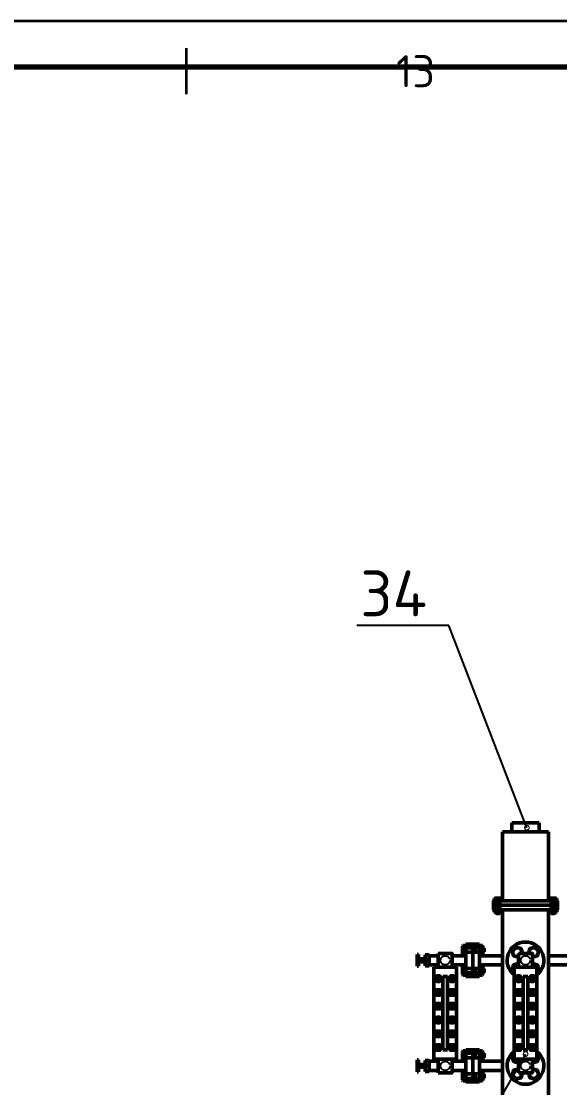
# Paper-space layout 'Layout1' of a CAD drawing. Header units: millimetres. Extents: x 198 to 1020, y 107 to 694.
# Drawn here: x 785.9 to 844.5, y 577.6 to 693.8 of the extents above; entities that cross this region are included whole.
import ezdxf
from ezdxf import colors
from ezdxf.entities.mleader import LeaderData, LeaderLine
from ezdxf.math import Vec2, Vec3

# ---------------------------------------------------------------- set-up
doc = ezdxf.new("R2010")
doc.units = ezdxf.units.MM
doc.header["$LTSCALE"] = 0.25
doc.linetypes.add('ACAD_ISO02W100', pattern=[15, 12, -3])
for name, color, linetype, lineweight in [('CHU', 6, 'Continuous', 25), ('Chu cai', 90, 'Continuous', 25), ('Khung dam', 30, 'Continuous', 70), ('KHUNG MANH', 4, 'Continuous', 35), ('manh', 130, 'Continuous', 25), ('NET 05', 130, 'Continuous', 50), ('NET DUT', 1, 'ACAD_ISO02W100', 25)]:
    doc.layers.add(name, color=color, linetype=linetype, lineweight=lineweight)
doc.styles.add('ISO', font='isocpeur.ttf', dxfattribs={"height": 2.5})
doc.styles.add('style4', font='isocpeur.ttf', dxfattribs={"height": 5})

# ---------------------------------------------------------------- blocks, each defined once
blk = doc.blocks.new('_DotSmall')
at = {"color": 0, "linetype": 'ByBlock', "const_width": 0.5}
blk.add_lwpolyline([(-0.0625, 0, 1), (0.0625, 0, 1)], format="xyb", close=True, dxfattribs=at)

psp = doc.layouts.get("Layout1")

# ---------------------------------------------------------------- linework, layer by layer
at = {"layer": 'Khung dam'}
psp.add_line((1014.86311, 688.7584), (203.86311, 688.7584), dxfattribs=at)
at = {"layer": 'KHUNG MANH'}
for p, q in [((1019.86311, 693.7584), (198.86311, 693.7584)), ((803.83655, 690.82132), (803.83655, 685.82132))]:
    psp.add_line(p, q, dxfattribs=at)
at = {"layer": 'manh'}
for p, q in [((837.63827, 596.926), (837.63827, 597.326)), ((837.97827, 596.926), (837.97827, 597.326)), ((843.63827, 596.926), (843.63827, 597.326)), ((843.97827, 596.926), (843.97827, 597.326)), ((837.63827, 596.526), (837.63827, 596.646)), ((837.97827, 596.526), (837.97827, 596.646)), ((843.63827, 596.526), (843.63827, 596.646)), ((843.97827, 596.526), (843.97827, 596.646)), ((835.80827, 592.7635), (835.30827, 592.7635)), ((836.30827, 592.7635), (836.15827, 592.7635)), ((835.80827, 592.3385), (835.30827, 592.3385)), ((836.30827, 592.3385), (836.15827, 592.3385)), ((835.80827, 590.5135), (835.30827, 590.5135)), ((836.30827, 590.5135), (836.15827, 590.5135)), ((835.80827, 590.0885), (835.30827, 590.0885)), ((836.30827, 590.0885), (836.15827, 590.0885)), ((835.80827, 581.2635), (835.30827, 581.2635)), ((836.30827, 581.2635), (836.15827, 581.2635)), ((835.80827, 580.8385), (835.30827, 580.8385)), ((836.30827, 580.8385), (836.15827, 580.8385)), ((835.80827, 579.0135), (835.30827, 579.0135)), ((836.30827, 579.0135), (836.15827, 579.0135)), ((835.80827, 578.5885), (835.30827, 578.5885)), ((836.30827, 578.5885), (836.15827, 578.5885))]:
    psp.add_line(p, q, dxfattribs=at)
at = {"layer": 'NET 05'}
for p, q in [((839.30827, 605.426), (839.30827, 606.426)), ((839.30827, 606.426), (842.30827, 606.426)), ((842.30827, 605.426), (842.30827, 606.426)), ((843.30827, 605.426), (838.30827, 605.426)), ((838.30827, 605.426), (838.30827, 597.926)), ((838.30827, 605.426), (839.30827, 605.426)), ((843.30827, 605.426), (841.30827, 605.426)), ((843.30827, 605.426), (842.30827, 605.426)), ((843.30827, 597.926), (843.30827, 605.426)), ((844.30827, 597.926), (837.30827, 597.926)), ((837.30827, 597.926), (837.30827, 596.926)), ((837.30827, 597.426), (844.30827, 597.426)), ((837.40827, 598.17169), (837.4677, 598.206)), ((837.40827, 597.926), (837.40827, 598.17169)), ((838.20827, 597.926), (837.40827, 597.926)), ((837.4677, 598.206), (838.14883, 598.206)), ((837.60827, 598.17169), (837.60827, 597.926)), ((837.60827, 597.926), (837.60827, 596.926)), ((837.60827, 597.326), (838.00827, 597.326)), ((838.00827, 598.17169), (838.00827, 597.926)), ((838.00827, 597.926), (838.00827, 596.926)), ((838.20827, 598.17169), (838.14883, 598.206)), ((838.20827, 598.17169), (838.20827, 597.926)), ((844.30827, 597.926), (843.30827, 597.926)), ((843.40827, 598.17169), (843.4677, 598.206)), ((843.40827, 598.17169), (843.40827, 597.926)), ((843.40827, 597.926), (844.20827, 597.926)), ((844.14883, 598.206), (843.4677, 598.206)), ((843.60827, 598.17169), (843.60827, 597.926)), ((843.60827, 597.926), (843.60827, 596.926)), ((844.00827, 597.326), (843.60827, 597.326)), ((844.00827, 598.17169), (844.00827, 597.926)), ((844.00827, 597.926), (844.00827, 596.926)), ((844.20827, 598.17169), (844.14883, 598.206)), ((844.20827, 597.926), (844.20827, 598.17169)), ((844.30827, 596.926), (844.30827, 597.926)), ((844.30827, 596.926), (837.30827, 596.926)), ((837.40827, 596.89169), (837.4677, 596.926)), ((837.40827, 596.68031), (837.40827, 596.89169)), ((837.40827, 596.68031), (837.4677, 596.646)), ((837.4677, 596.926), (838.14883, 596.926)), ((837.4677, 596.646), (838.14883, 596.646)), ((837.4677, 596.646), (837.50827, 596.646)), ((837.60827, 596.89169), (837.60827, 596.68031)), ((837.60827, 596.646), (837.60827, 596.586)), ((837.60827, 596.646), (838.14883, 596.646)), ((837.60827, 596.586), (838.00827, 596.586)), ((837.60827, 596.586), (837.63827, 596.526)), ((837.63827, 596.526), (837.97827, 596.526)), ((837.97827, 596.526), (838.00827, 596.586)), ((838.00827, 596.89169), (838.00827, 596.68031)), ((838.00827, 596.646), (838.00827, 596.586)), ((838.20827, 596.89169), (838.14883, 596.926)), ((838.20827, 596.68031), (838.14883, 596.646)), ((838.20827, 596.89169), (838.20827, 596.68031)), ((838.30827, 596.926), (838.30827, 566.926)), ((843.30827, 566.926), (843.30827, 596.926)), ((843.40827, 596.89169), (843.4677, 596.926)), ((843.40827, 596.89169), (843.40827, 596.68031)), ((843.40827, 596.68031), (843.4677, 596.646)), ((844.14883, 596.926), (843.4677, 596.926)), ((844.14883, 596.646), (843.4677, 596.646)), ((844.00827, 596.646), (843.4677, 596.646)), ((843.60827, 596.89169), (843.60827, 596.68031)), ((843.60827, 596.646), (843.60827, 596.586)), ((844.00827, 596.586), (843.60827, 596.586)), ((843.63827, 596.526), (843.60827, 596.586)), ((843.97827, 596.526), (843.63827, 596.526)), ((844.00827, 596.586), (843.97827, 596.526)), ((844.00827, 596.89169), (844.00827, 596.68031)), ((844.00827, 596.646), (844.00827, 596.586)), ((844.14883, 596.646), (844.10827, 596.646)), ((844.20827, 596.89169), (844.14883, 596.926)), ((844.20827, 596.68031), (844.14883, 596.646)), ((844.20827, 596.68031), (844.20827, 596.89169)), ((834.00116, 593.051), (833.95827, 592.97671)), ((833.95827, 592.97671), (833.95827, 592.12529)), ((834.30827, 593.051), (834.00116, 593.051)), ((834.00116, 592.801), (834.30827, 592.801)), ((834.30827, 589.676), (834.30827, 593.176)), ((834.30827, 593.176), (835.80827, 593.176)), ((834.30827, 592.051), (834.30827, 593.051)), ((834.30827, 592.801), (835.80827, 592.801)), ((835.05827, 593.176), (835.05827, 589.676)), ((835.30827, 592.801), (835.30827, 592.301)), ((835.80827, 593.176), (835.80827, 589.676)), ((835.85116, 593.051), (835.80827, 592.97671)), ((835.80827, 592.97671), (835.80827, 592.12529)), ((836.11538, 593.051), (835.85116, 593.051)), ((835.85116, 592.801), (836.11538, 592.801)), ((836.11538, 593.051), (836.15827, 592.97671)), ((836.15827, 592.97671), (836.15827, 592.12529)), ((836.15827, 592.97671), (836.15827, 592.926)), ((836.15827, 592.801), (836.23327, 592.801)), ((836.15827, 592.7635), (836.15827, 592.12529)), ((836.23327, 592.801), (836.23327, 592.301)), ((836.23327, 592.801), (836.30827, 592.7635)), ((836.30827, 592.7635), (836.30827, 592.3385)), ((829.13827, 592.076), (828.98827, 592.076)), ((828.98827, 592.076), (828.98827, 590.776)), ((829.13827, 590.776), (829.13827, 592.076)), ((829.88827, 591.576), (829.13827, 591.576)), ((830.30827, 592.026), (829.88827, 592.026)), ((829.88827, 591.426), (829.88827, 592.026)), ((829.88827, 591.426), (829.88827, 592.026)), ((830.30827, 591.426), (830.30827, 592.026)), ((831.30827, 591.926), (830.30827, 591.926)), ((830.30827, 591.926), (830.30827, 590.926)), ((834.30827, 591.926), (832.80827, 591.926)), ((834.00116, 592.051), (833.95827, 592.12529)), ((834.00116, 592.301), (834.30827, 592.301)), ((834.00116, 592.051), (834.30827, 592.051)), ((834.30827, 592.301), (835.80827, 592.301)), ((835.85116, 592.051), (835.80827, 592.12529)), ((838.30827, 591.926), (835.80827, 591.926)), ((835.85116, 592.301), (836.11538, 592.301)), ((835.85116, 592.051), (836.11538, 592.051)), ((836.11538, 592.051), (836.15827, 592.12529)), ((836.15827, 592.301), (836.23327, 592.301)), ((836.30827, 592.3385), (836.23327, 592.301)), ((845.80827, 591.926), (843.30827, 591.926)), ((828.98827, 590.776), (829.13827, 590.776)), ((829.88827, 591.276), (829.13827, 591.276)), ((830.30827, 591.426), (829.88827, 591.426)), ((830.30827, 591.426), (829.88827, 591.426)), ((829.88827, 590.826), (829.88827, 591.426)), ((829.88827, 590.826), (829.88827, 591.426)), ((830.30827, 590.826), (829.88827, 590.826)), ((830.30827, 590.826), (830.30827, 591.426)), ((830.30827, 590.926), (831.30827, 590.926)), ((833.30827, 590.676), (830.80827, 590.676)), ((830.80827, 590.676), (830.80827, 580.676)), ((834.30827, 590.926), (832.80827, 590.926)), ((833.30827, 580.676), (833.30827, 590.676)), ((834.00116, 590.801), (833.95827, 590.72671)), ((833.95827, 589.87529), (833.95827, 590.72671)), ((834.00116, 590.801), (834.30827, 590.801)), ((834.00116, 590.551), (834.30827, 590.551)), ((834.30827, 590.801), (834.30827, 589.801)), ((834.30827, 590.551), (835.80827, 590.551)), ((835.30827, 590.051), (835.30827, 590.551)), ((838.30827, 590.926), (835.80827, 590.926)), ((835.85116, 590.801), (835.80827, 590.72671)), ((835.80827, 589.87529), (835.80827, 590.72671)), ((835.85116, 590.801), (836.11538, 590.801)), ((835.85116, 590.551), (836.11538, 590.551)), ((836.11538, 590.801), (836.15827, 590.72671)), ((836.15827, 589.87529), (836.15827, 590.72671)), ((836.15827, 590.0885), (836.15827, 590.72671)), ((836.15827, 590.551), (836.23327, 590.551)), ((836.23327, 590.051), (836.23327, 590.551)), ((836.30827, 590.5135), (836.23327, 590.551)), ((836.30827, 590.0885), (836.30827, 590.5135)), ((842.05827, 590.676), (839.55827, 590.676)), ((839.55827, 590.676), (839.55827, 580.676)), ((842.05827, 580.676), (842.05827, 590.676)), ((845.80827, 590.926), (843.30827, 590.926)), ((832.30827, 589.676), (831.80827, 589.676)), ((831.80827, 589.676), (831.80827, 581.676)), ((832.30827, 581.676), (832.30827, 589.676)), ((834.00116, 589.801), (833.95827, 589.87529)), ((834.00116, 590.051), (834.30827, 590.051)), ((834.30827, 589.801), (834.00116, 589.801)), ((834.30827, 590.051), (835.80827, 590.051)), ((835.80827, 589.676), (834.30827, 589.676)), ((835.85116, 589.801), (835.80827, 589.87529)), ((835.85116, 590.051), (836.11538, 590.051)), ((836.11538, 589.801), (835.85116, 589.801)), ((836.11538, 589.801), (836.15827, 589.87529)), ((836.15827, 590.051), (836.23327, 590.051)), ((836.15827, 589.87529), (836.15827, 589.926)), ((836.23327, 590.051), (836.30827, 590.0885)), ((841.05827, 589.676), (840.55827, 589.676)), ((840.55827, 589.676), (840.55827, 581.676)), ((841.05827, 581.676), (841.05827, 589.676)), ((831.80827, 581.676), (832.30827, 581.676)), ((834.00116, 581.551), (833.95827, 581.47671)), ((833.95827, 581.47671), (833.95827, 580.62529)), ((834.30827, 581.551), (834.00116, 581.551)), ((834.00116, 581.301), (834.30827, 581.301)), ((835.80827, 581.676), (834.30827, 581.676)), ((834.30827, 581.676), (834.30827, 578.176)), ((834.30827, 580.551), (834.30827, 581.551)), ((834.30827, 581.301), (835.80827, 581.301)), ((835.05827, 578.176), (835.05827, 581.676)), ((835.30827, 581.301), (835.30827, 580.801)), ((835.80827, 578.176), (835.80827, 581.676)), ((835.85116, 581.551), (835.80827, 581.47671)), ((835.80827, 581.47671), (835.80827, 580.62529)), ((836.11538, 581.551), (835.85116, 581.551)), ((835.85116, 581.301), (836.11538, 581.301)), ((836.11538, 581.551), (836.15827, 581.47671)), ((836.15827, 581.47671), (836.15827, 580.62529)), ((836.15827, 581.47671), (836.15827, 581.426)), ((836.15827, 581.301), (836.23327, 581.301)), ((836.15827, 581.2635), (836.15827, 580.62529)), ((836.23327, 581.301), (836.23327, 580.801)), ((836.23327, 581.301), (836.30827, 581.2635)), ((836.30827, 581.2635), (836.30827, 580.8385)), ((840.55827, 581.676), (841.05827, 581.676)), ((828.98827, 579.276), (828.98827, 580.576)), ((828.98827, 580.576), (829.13827, 580.576)), ((829.13827, 580.576), (829.13827, 579.276)), ((829.88827, 580.076), (829.13827, 580.076)), ((830.30827, 580.526), (829.88827, 580.526)), ((829.88827, 580.526), (829.88827, 579.926)), ((829.88827, 580.526), (829.88827, 579.926)), ((830.30827, 579.926), (829.88827, 579.926)), ((829.88827, 579.926), (829.88827, 579.326)), ((829.88827, 579.926), (829.88827, 579.326)), ((830.30827, 579.926), (829.88827, 579.926)), ((830.30827, 580.526), (830.30827, 579.926)), ((830.30827, 579.426), (830.30827, 580.426)), ((830.30827, 580.426), (831.30827, 580.426)), ((830.30827, 579.926), (830.30827, 579.326)), ((830.80827, 580.676), (833.30827, 580.676)), ((834.30827, 580.426), (832.80827, 580.426)), ((834.00116, 580.551), (833.95827, 580.62529)), ((834.00116, 580.801), (834.30827, 580.801)), ((834.00116, 580.551), (834.30827, 580.551)), ((834.30827, 580.801), (835.80827, 580.801)), ((835.85116, 580.551), (835.80827, 580.62529)), ((838.30827, 580.426), (835.80827, 580.426)), ((835.85116, 580.801), (836.11538, 580.801)), ((835.85116, 580.551), (836.11538, 580.551)), ((836.11538, 580.551), (836.15827, 580.62529)), ((836.15827, 580.801), (836.23327, 580.801)), ((836.30827, 580.8385), (836.23327, 580.801)), ((839.55827, 580.676), (842.05827, 580.676)), ((829.13827, 579.276), (828.98827, 579.276)), ((829.88827, 579.776), (829.13827, 579.776)), ((830.30827, 579.326), (829.88827, 579.326)), ((831.30827, 579.426), (830.30827, 579.426)), ((834.30827, 579.426), (832.80827, 579.426)), ((834.00116, 579.301), (833.95827, 579.22671)), ((833.95827, 578.37529), (833.95827, 579.22671)), ((834.00116, 579.301), (834.30827, 579.301)), ((834.00116, 579.051), (834.30827, 579.051)), ((834.30827, 579.301), (834.30827, 578.301)), ((834.30827, 579.051), (835.80827, 579.051)), ((835.30827, 578.551), (835.30827, 579.051)), ((838.30827, 579.426), (835.80827, 579.426)), ((835.85116, 579.301), (835.80827, 579.22671)), ((835.80827, 578.37529), (835.80827, 579.22671)), ((835.85116, 579.301), (836.11538, 579.301)), ((835.85116, 579.051), (836.11538, 579.051)), ((836.11538, 579.301), (836.15827, 579.22671)), ((836.15827, 578.37529), (836.15827, 579.22671)), ((836.15827, 578.5885), (836.15827, 579.22671)), ((836.15827, 579.051), (836.23327, 579.051)), ((836.23327, 578.551), (836.23327, 579.051)), ((836.30827, 579.0135), (836.23327, 579.051)), ((836.30827, 578.5885), (836.30827, 579.0135)), ((834.00116, 578.301), (833.95827, 578.37529)), ((834.00116, 578.551), (834.30827, 578.551)), ((834.30827, 578.301), (834.00116, 578.301)), ((834.30827, 578.551), (835.80827, 578.551)), ((834.30827, 578.176), (835.80827, 578.176)), ((835.85116, 578.301), (835.80827, 578.37529)), ((835.85116, 578.551), (836.11538, 578.551)), ((836.11538, 578.301), (835.85116, 578.301)), ((836.11538, 578.301), (836.15827, 578.37529)), ((836.15827, 578.551), (836.23327, 578.551)), ((836.15827, 578.37529), (836.15827, 578.426)), ((836.23327, 578.551), (836.30827, 578.5885))]:
    psp.add_line(p, q, dxfattribs=at)
for points in [[(840.4779, 592.176), (840.33263, 592.71813), (839.77496, 592.86756), (839.36671, 592.45931), (839.51614, 591.90164), (840.05827, 591.75637)], [(841.13864, 592.176), (841.2839, 592.71813), (841.84158, 592.86756), (842.24983, 592.45931), (842.1004, 591.90164), (841.55827, 591.75637)], [(839.57083, 590.18856), (839.36671, 590.39269), (839.51614, 590.95036), (840.05827, 591.09563)], [(842.04571, 590.18856), (842.24983, 590.39269), (842.1004, 590.95036), (841.55827, 591.09563)], [(839.57083, 581.16344), (839.36671, 580.95931), (839.51614, 580.40164), (840.05827, 580.25637)], [(842.04571, 581.16344), (842.24983, 580.95931), (842.1004, 580.40164), (841.55827, 580.25637)], [(840.4779, 579.176), (840.33263, 578.63387), (839.77496, 578.48444), (839.36671, 578.89269), (839.51614, 579.45036), (840.05827, 579.59563)], [(841.13864, 579.176), (841.2839, 578.63387), (841.84158, 578.48444), (842.24983, 578.89269), (842.1004, 579.45036), (841.55827, 579.59563)]]:
    psp.add_lwpolyline(points, dxfattribs=at)
for points in [[(831.30827, 592.176), (831.30827, 590.676), (832.80827, 590.676), (832.80827, 592.176)], [(840.05827, 592.176), (840.05827, 590.676), (841.55827, 590.676), (841.55827, 592.176)], [(831.65468, 589.426), (831.48147, 589.126), (831.13506, 589.126), (830.96186, 589.426), (831.13506, 589.726), (831.48147, 589.726)], [(832.46186, 589.426), (832.63506, 589.126), (832.98147, 589.126), (833.15468, 589.426), (832.98147, 589.726), (832.63506, 589.726)], [(840.40468, 589.426), (840.23147, 589.126), (839.88506, 589.126), (839.71186, 589.426), (839.88506, 589.726), (840.23147, 589.726)], [(841.21186, 589.426), (841.38506, 589.126), (841.73147, 589.126), (841.90468, 589.426), (841.73147, 589.726), (841.38506, 589.726)], [(831.65468, 587.926), (831.48147, 587.626), (831.13506, 587.626), (830.96186, 587.926), (831.13506, 588.226), (831.48147, 588.226)], [(832.46186, 587.926), (832.63506, 587.626), (832.98147, 587.626), (833.15468, 587.926), (832.98147, 588.226), (832.63506, 588.226)], [(840.40468, 587.926), (840.23147, 587.626), (839.88506, 587.626), (839.71186, 587.926), (839.88506, 588.226), (840.23147, 588.226)], [(841.21186, 587.926), (841.38506, 587.626), (841.73147, 587.626), (841.90468, 587.926), (841.73147, 588.226), (841.38506, 588.226)], [(831.65468, 586.426), (831.48147, 586.126), (831.13506, 586.126), (830.96186, 586.426), (831.13506, 586.726), (831.48147, 586.726)], [(832.46186, 586.426), (832.63506, 586.126), (832.98147, 586.126), (833.15468, 586.426), (832.98147, 586.726), (832.63506, 586.726)], [(840.40468, 586.426), (840.23147, 586.126), (839.88506, 586.126), (839.71186, 586.426), (839.88506, 586.726), (840.23147, 586.726)], [(841.21186, 586.426), (841.38506, 586.126), (841.73147, 586.126), (841.90468, 586.426), (841.73147, 586.726), (841.38506, 586.726)], [(831.65468, 584.926), (831.48147, 584.626), (831.13506, 584.626), (830.96186, 584.926), (831.13506, 585.226), (831.48147, 585.226)], [(832.46186, 584.926), (832.63506, 584.626), (832.98147, 584.626), (833.15468, 584.926), (832.98147, 585.226), (832.63506, 585.226)], [(840.40468, 584.926), (840.23147, 584.626), (839.88506, 584.626), (839.71186, 584.926), (839.88506, 585.226), (840.23147, 585.226)], [(841.21186, 584.926), (841.38506, 584.626), (841.73147, 584.626), (841.90468, 584.926), (841.73147, 585.226), (841.38506, 585.226)], [(831.65468, 583.426), (831.48147, 583.126), (831.13506, 583.126), (830.96186, 583.426), (831.13506, 583.726), (831.48147, 583.726)], [(832.46186, 583.426), (832.63506, 583.126), (832.98147, 583.126), (833.15468, 583.426), (832.98147, 583.726), (832.63506, 583.726)], [(840.40468, 583.426), (840.23147, 583.126), (839.88506, 583.126), (839.71186, 583.426), (839.88506, 583.726), (840.23147, 583.726)], [(841.21186, 583.426), (841.38506, 583.126), (841.73147, 583.126), (841.90468, 583.426), (841.73147, 583.726), (841.38506, 583.726)], [(831.65468, 581.926), (831.48147, 581.626), (831.13506, 581.626), (830.96186, 581.926), (831.13506, 582.226), (831.48147, 582.226)], [(832.46186, 581.926), (832.63506, 581.626), (832.98147, 581.626), (833.15468, 581.926), (832.98147, 582.226), (832.63506, 582.226)], [(840.40468, 581.926), (840.23147, 581.626), (839.88506, 581.626), (839.71186, 581.926), (839.88506, 582.226), (840.23147, 582.226)], [(841.21186, 581.926), (841.38506, 581.626), (841.73147, 581.626), (841.90468, 581.926), (841.73147, 582.226), (841.38506, 582.226)], [(831.30827, 579.176), (831.30827, 580.676), (832.80827, 580.676), (832.80827, 579.176)], [(840.05827, 579.176), (840.05827, 580.676), (841.55827, 580.676), (841.55827, 579.176)]]:
    psp.add_lwpolyline(points, close=True, dxfattribs=at)
for centre, radius in [((831.30827, 589.426), 0.3), ((831.30827, 589.426), 0.15), ((832.80827, 589.426), 0.3), ((832.80827, 589.426), 0.15), ((840.05827, 589.426), 0.3), ((840.05827, 589.426), 0.15), ((841.55827, 589.426), 0.3), ((841.55827, 589.426), 0.15), ((831.30827, 587.926), 0.3), ((831.30827, 587.926), 0.15), ((832.80827, 587.926), 0.3), ((832.80827, 587.926), 0.15), ((840.05827, 587.926), 0.3), ((840.05827, 587.926), 0.15), ((841.55827, 587.926), 0.3), ((841.55827, 587.926), 0.15), ((831.30827, 586.426), 0.3), ((831.30827, 586.426), 0.15), ((832.80827, 586.426), 0.3), ((832.80827, 586.426), 0.15), ((840.05827, 586.426), 0.3), ((840.05827, 586.426), 0.15), ((841.55827, 586.426), 0.3), ((841.55827, 586.426), 0.15), ((831.30827, 584.926), 0.3), ((831.30827, 584.926), 0.15), ((832.80827, 584.926), 0.3), ((832.80827, 584.926), 0.15), ((840.05827, 584.926), 0.3), ((840.05827, 584.926), 0.15), ((841.55827, 584.926), 0.3), ((841.55827, 584.926), 0.15), ((831.30827, 583.426), 0.3), ((831.30827, 583.426), 0.15), ((832.80827, 583.426), 0.3), ((832.80827, 583.426), 0.15), ((840.05827, 583.426), 0.3), ((840.05827, 583.426), 0.15), ((841.55827, 583.426), 0.3), ((841.55827, 583.426), 0.15), ((831.30827, 581.926), 0.3), ((832.80827, 581.926), 0.3), ((840.05827, 581.926), 0.3), ((841.55827, 581.926), 0.3), ((831.30827, 581.926), 0.15), ((832.80827, 581.926), 0.15), ((840.05827, 581.926), 0.15), ((841.55827, 581.926), 0.15)]:
    psp.add_circle(centre, radius, dxfattribs=at)
for centre, radius, start, end in [((837.50827, 598.04313), 0.16287, 52.1211205, 90), ((837.80827, 597.606), 0.6, 70.5287794, 109.4712206), ((838.10827, 598.04313), 0.16287, 90, 127.8788795), ((843.50827, 598.04313), 0.16287, 52.1211205, 90), ((843.80827, 597.606), 0.6, 70.5287794, 109.4712206), ((844.10827, 598.04313), 0.16287, 90, 127.8788795), ((837.50827, 596.76313), 0.16287, 52.1211205, 90), ((837.50827, 596.80887), 0.16287, 270, 307.8788795), ((837.80827, 596.326), 0.6, 70.5287794, 109.4712206), ((837.80827, 597.246), 0.6, 250.5287794, 289.4712206), ((838.10827, 596.76313), 0.16287, 90, 127.8788795), ((838.10827, 596.80887), 0.16287, 232.1211205, 270), ((843.50827, 596.76313), 0.16287, 52.1211205, 90), ((843.50827, 596.80887), 0.16287, 270, 307.8788795), ((843.80827, 596.326), 0.6, 70.5287794, 109.4712206), ((843.80827, 597.246), 0.6, 250.5287794, 289.4712206), ((844.10827, 596.76313), 0.16287, 90, 127.8788795), ((844.10827, 596.80887), 0.16287, 232.1211205, 270), ((834.16185, 592.926), 0.20358, 180, 217.8788795), ((834.70827, 592.551), 0.75, 160.5287794, 199.4712206), ((836.01185, 592.926), 0.20358, 180, 217.8788795), ((836.55827, 592.551), 0.75, 160.5287794, 199.4712206), ((835.95468, 592.926), 0.20358, 322.1211205, 0), ((835.40827, 592.551), 0.75, 340.5287794, 19.4712206), ((840.80827, 591.426), 2, 308.6821875, 231.3178125), ((839.92439, 592.30988), 0.5, 344.4685694, 285.5314306), ((841.69215, 592.30988), 0.5, 254.4685693, 195.5314306), ((830.78827, 591.726), 0.9, 160.5287794, 199.4712206), ((829.40827, 591.726), 0.9, 340.5287794, 19.4712206), ((834.16185, 592.176), 0.20358, 142.1211205, 180), ((836.01185, 592.176), 0.20358, 142.1211205, 180), ((835.95468, 592.176), 0.20358, 0, 37.8788795), ((830.78827, 591.126), 0.9, 160.5287794, 199.4712206), ((829.40827, 591.126), 0.9, 340.5287794, 19.4712206), ((834.16185, 590.676), 0.20358, 180, 217.8788795), ((834.70827, 590.301), 0.75, 160.5287794, 199.4712206), ((836.01185, 590.676), 0.20358, 180, 217.8788795), ((836.55827, 590.301), 0.75, 160.5287794, 199.4712206), ((835.95468, 590.676), 0.20358, 322.1211205, 0), ((835.40827, 590.301), 0.75, 340.5287794, 19.4712206), ((839.92439, 590.54212), 0.5, 74.4685694, 225), ((841.69215, 590.54212), 0.5, 315, 105.5314307), ((834.16185, 589.926), 0.20358, 142.1211205, 180), ((836.01185, 589.926), 0.20358, 142.1211205, 180), ((835.95468, 589.926), 0.20358, 0, 37.8788795), ((834.16185, 581.426), 0.20358, 180, 217.8788795), ((834.70827, 581.051), 0.75, 160.5287794, 199.4712206), ((836.01185, 581.426), 0.20358, 180, 217.8788795), ((836.55827, 581.051), 0.75, 160.5287794, 199.4712206), ((835.95468, 581.426), 0.20358, 322.1211205, 0), ((835.40827, 581.051), 0.75, 340.5287794, 19.4712206), ((840.80827, 579.926), 2, 128.6821875, 51.3178125), ((839.92439, 580.80988), 0.5, 135, 285.5314306), ((841.69215, 580.80988), 0.5, 254.4685694, 45), ((830.78827, 580.226), 0.9, 160.5287794, 199.4712206), ((830.78827, 579.626), 0.9, 160.5287794, 199.4712206), ((829.40827, 580.226), 0.9, 340.5287794, 19.4712206), ((829.40827, 579.626), 0.9, 340.5287794, 19.4712206), ((834.16185, 580.676), 0.20358, 142.1211205, 180), ((836.01185, 580.676), 0.20358, 142.1211205, 180), ((835.95468, 580.676), 0.20358, 0, 37.8788795), ((834.16185, 579.176), 0.20358, 180, 217.8788795), ((834.70827, 578.801), 0.75, 160.5287794, 199.4712206), ((836.01185, 579.176), 0.20358, 180, 217.8788795), ((836.55827, 578.801), 0.75, 160.5287794, 199.4712206), ((835.95468, 579.176), 0.20358, 322.1211205, 0), ((835.40827, 578.801), 0.75, 340.5287794, 19.4712206), ((839.92439, 579.04212), 0.5, 74.4685694, 15.5314306), ((841.69215, 579.04212), 0.5, 164.4685694, 105.5314306), ((834.16185, 578.426), 0.20358, 142.1211205, 180), ((836.01185, 578.426), 0.20358, 142.1211205, 180), ((835.95468, 578.426), 0.20358, 0, 37.8788795)]:
    psp.add_arc(centre, radius, start, end, dxfattribs=at)
at = {"layer": 'NET DUT'}
for centre, radius in [((832.05827, 591.426), 0.5), ((840.80827, 591.426), 0.5), ((831.30827, 589.426), 0.115), ((832.80827, 589.426), 0.115), ((840.05827, 589.426), 0.115), ((841.55827, 589.426), 0.115), ((831.30827, 587.926), 0.115), ((832.80827, 587.926), 0.115), ((840.05827, 587.926), 0.115), ((841.55827, 587.926), 0.115), ((831.30827, 586.426), 0.115), ((832.80827, 586.426), 0.115), ((840.05827, 586.426), 0.115), ((841.55827, 586.426), 0.115), ((831.30827, 584.926), 0.115), ((832.80827, 584.926), 0.115), ((840.05827, 584.926), 0.115), ((841.55827, 584.926), 0.115), ((831.30827, 583.426), 0.115), ((832.80827, 583.426), 0.115), ((840.05827, 583.426), 0.115), ((841.55827, 583.426), 0.115), ((831.30827, 581.926), 0.115), ((832.80827, 581.926), 0.115), ((840.05827, 581.926), 0.115), ((841.55827, 581.926), 0.115), ((832.05827, 579.926), 0.5), ((840.80827, 579.926), 0.5)]:
    psp.add_circle(centre, radius, dxfattribs=at)

# ---------------------------------------------------------------- texts
at = {"layer": 'CHU', "insert": (828.83655, 688.32132), "char_height": 3.5, "attachment_point": 5, "style": 'ISO'}
psp.add_mtext_dynamic_manual_height_columns('13', width=50, gutter_width=25, heights=[0], dxfattribs=at)

# ---------------------------------------------------------------- leaders
at = {"layer": 'Chu cai'}
ml = psp.add_multileader_mtext('Standard', dxfattribs=at)
ml.set_content('34', color=256, style='style4')
ml.set_leader_properties()
ml.set_arrow_properties(name='DOTSMALL')
ml.build(insert=Vec2(0, 0))
ml.multileader.update_dxf_attribs({"text_left_attachment_type": 6, "text_right_attachment_type": 6, "dogleg_length": 0.36, "arrow_head_size": 1})
ctx = ml.context
ctx.base_point, ctx.char_height, ctx.arrow_head_size, ctx.plane_origin = Vec3(821.57812, 627.91337), 5, 1, Vec3(840.96222, 605.88048)
ctx.left_attachment, ctx.right_attachment, ctx.text_align_type = 6, 6, 2
notes = []
notes.append((ctx, [(0, (1, 1, 0), (832.43812, 627.91337), (-1, 0), 0.36, [(0, [(840.96222, 605.88048)], 0, [])])]))
ctx.mtext.insert, ctx.mtext.alignment, ctx.mtext.flow_direction = Vec3(830.07812, 633.91337), 3, 5
ml = psp.add_multileader_mtext('Standard', dxfattribs=at)
ml.set_content('33', color=256, style='style4')
ml.set_leader_properties()
ml.set_arrow_properties(name='DOTSMALL')
ml.build(insert=Vec2(0, 0))
ml.multileader.update_dxf_attribs({"text_left_attachment_type": 6, "text_right_attachment_type": 6, "dogleg_length": 0.36, "arrow_head_size": 1})
ctx = ml.context
ctx.base_point, ctx.char_height, ctx.arrow_head_size, ctx.plane_origin = Vec3(822.07812, 566.69875), 5, 1, Vec3(840.81692, 581.21126)
ctx.left_attachment, ctx.right_attachment, ctx.text_align_type = 6, 6, 2
notes.append((ctx, [(0, (1, 1, 0), (832.43812, 566.69875), (-1, 0), 0.36, [(0, [(840.81692, 581.21126)], 0, [])])]))
ctx.mtext.insert, ctx.mtext.alignment, ctx.mtext.flow_direction = Vec3(830.07812, 572.69875), 3, 5
for ctx, leaders in notes:
    for number, flags, end, landing, length, lines in leaders:
        leader = LeaderData()
        leader.index, (leader.has_last_leader_line, leader.has_dogleg_vector, leader.attachment_direction) = number, flags
        leader.last_leader_point, leader.dogleg_vector, leader.dogleg_length = Vec3(end), Vec3(landing), length
        for number, points, colour, breaks in lines:
            line = LeaderLine()
            line.index, line.vertices, line.color, line.breaks = number, Vec3.list(points), colors.encode_raw_color(colour), breaks
            leader.lines.append(line)
        ctx.leaders.append(leader)

doc.saveas('drawing.dxf')
